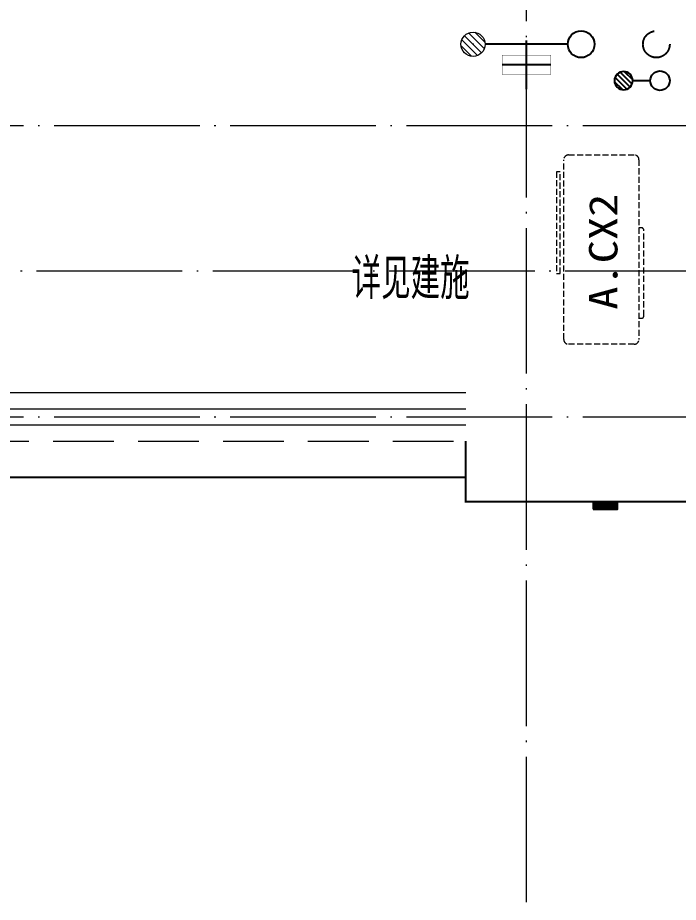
# Model space of a CAD drawing. Extents: x 27938 to 983267, y -209821 to 1628073.
# Drawn here: x 701321 to 704042, y 594449 to 598093 of the extents above; entities that cross this region are included whole.
import ezdxf

# ---------------------------------------------------------------- set-up
doc = ezdxf.new("R2010")
doc.units = 0
doc.header["$LTSCALE"] = 1000
doc.header["$MEASUREMENT"] = 0
doc.linetypes.add('DASH', pattern=[0.35, 0.25, -0.1])
doc.linetypes.add('DOTE', pattern=[2.42, 2, -0.2, 0.02, -0.2])
for name, color, linetype, lineweight in [('DOTE', 19, 'DOTE', 9), ('LVTRY', 1, 'Continuous', 13), ('平面-栏杆', 135, 'Continuous', 15), ('平面-看线', 45, 'Continuous', 15), ('平面-空调室内机', 176, 'Continuous', 9), ('平面-空调预留孔', 173, 'Continuous', 15), ('空调', 76, 'Continuous', 13)]:
    doc.layers.add(name, color=color, linetype=linetype, lineweight=lineweight)
for name, color, linetype in [('EQUIP_地漏', 7, 'Continuous'), ('PUB_TEXT', 4, 'Continuous'), ('VPIPE-凝结', 150, 'Continuous'), ('VPIPE-废水', 31, 'Continuous'), ('VPIPE-雨水', 4, 'DASH'), ('机电标识类', 1, 'Continuous'), ('看线', 251, 'Continuous'), ('立面', 73, 'Continuous'), ('铝合金', 144, 'Continuous')]:
    doc.layers.add(name, color=color, linetype=linetype)
doc.styles.add('_TCH_AXIS', font='COMPLEX', dxfattribs={"bigfont": 'GBCBIG'})
doc.styles.add('黑体', font='')
doc.styles.get('黑体').set_extended_font_data('SimHei')

# ---------------------------------------------------------------- blocks, each defined once
blk = doc.blocks.new('dongkong')
blk.add_wipeout([(-603756, 210771), (-603756, 210570.8), (-603836, 210570.8), (-603836, 210771)])
at = {"layer": '机电标识类', "color": 250, "linetype": 'DASH', "ltscale": 400}
for p, q in [((-603796, 210771), (-603796, 210570.8)), ((-603896, 210670.7), (-603696, 210670.7))]:
    blk.add_line(p, q, dxfattribs=at)
at = {"layer": '空调', "color": 6, "linetype": 'DASH', "const_width": 2}
blk.add_lwpolyline([(-603756, 210771), (-603756, 210570.8), (-603836, 210570.8), (-603836, 210771)], close=True, dxfattribs=at)
blk = doc.blocks.new('$lvtry$00000171')
for p, q in [((-74.2, 10.6), (-10.6, 74.2)), ((-69.8, -27.4), (27.4, 69.8)), ((-53, -53), (53, 53)), ((-27.4, -69.8), (69.8, 27.4)), ((10.6, -74.2), (74.2, -10.6))]:
    blk.add_line(p, q)
blk.add_circle((0, 0), 75)
blk.add_point((0, 0))
blk = doc.blocks.new('$TwtSys$00000141')
at = {"color": 1}
for p, q in [((-47.1, 3.8), (-5, 45.9)), ((-47.1, 3.8), (-5, 45.9)), ((-43.6, -17.5), (17.5, 43.6)), ((-43.6, -17.5), (17.5, 43.6)), ((-33.2, -33.2), (33.2, 33.2)), ((-33.2, -33.2), (33.2, 33.2)), ((-16.2, -43.5), (43.8, 16.4)), ((-16.2, -43.5), (43.8, 16.4)), ((5.7, -46.1), (46.1, -5.7)), ((5.7, -46.1), (46.1, -5.7))]:
    blk.add_line(p, q, dxfattribs=at)
blk.add_circle((0, 0), 47, dxfattribs=at)
blk.add_circle((0, 0), 47, dxfattribs=at)
blk = doc.blocks.new('ferre')
at = {"layer": '平面-空调预留孔', "linetype": 'DASH', "ltscale": 0.1}
for p, q in [((93392.7, 115403.5), (93392.7, 115393.5)), ((93402.7, 115383.5), (93755.6, 115383.5)), ((93765.6, 115393.5), (93765.6, 115403.5))]:
    blk.add_line(p, q, dxfattribs=at)
blk.add_lwpolyline([(94045.9, 115403.5), (93305.9, 115403.5, -0.414214), (93285.9, 115423.5), (93285.9, 115693.5, -0.414214), (93305.9, 115713.5), (94045.9, 115713.5, -0.414214), (94065.9, 115693.5), (94065.9, 115423.5, -0.414214)], format="xyb", close=True, dxfattribs=at)
blk.add_lwpolyline([(93996.7, 115742.6), (93576.8, 115742.6), (93576.8, 115727.5), (93996.7, 115727.5)], close=True, dxfattribs=at)
for centre, start, end in [((93402.7, 115393.5), 180, 270), ((93755.6, 115393.5), 270, 0)]:
    blk.add_arc(centre, 10, start, end, dxfattribs=at)
at = {"layer": '平面-空调预留孔', "color": 251, "linetype": 'DASH', "ltscale": 0.1, "true_color": 0x636466, "style": '黑体', "width": 1.2}
blk.add_text('A.CX2', height=117.05, dxfattribs=at).set_placement((93428.3, 115492.1))
blk = doc.blocks.new('fergve')
at = {"layer": '平面-空调预留孔', "linetype": 'DASH', "ltscale": 0.1}
blk.add_blockref('ferre', (25670, -60415.8), dxfattribs=at)
blk = doc.blocks.new('HFTHFFGHFH')
at = {"layer": 'DOTE', "linetype": 'DOTE', "ltscale": 0.3}
for p, q in [((557316.6, 594448.8), (557316.6, 602648.8)), ((534316.6, 597648.8), (587116.6, 597648.8)), ((587116.6, 597048.8), (534316.6, 597048.8)), ((534316.6, 596448.8), (587116.6, 596448.8))]:
    blk.add_line(p, q, dxfattribs=at)

msp = doc.modelspace()

# ---------------------------------------------------------------- hatches: boundary and pattern name
at = {"layer": '立面'}
h = msp.add_hatch(dxfattribs=at)
h.set_pattern_fill('ANSI31', color=251, scale=2)
h.set_pattern_definition([(45, (-184533.746, -199496.651), (-2.24506403, 2.24506403), [])])
h.paths.add_polyline_path([(703691.5, 596068.8), (703791.5, 596068.8), (703791.5, 596098.8), (703691.5, 596098.8)])

# ---------------------------------------------------------------- linework, layer by layer
at = {"color": 30, "const_width": 8}
msp.add_lwpolyline([(704316.6, 596348.8), (704316.6, 596048.8), (704216.6, 596048.8), (704216.6, 596098.8), (703166.6, 596098.8), (703166.6, 596348.8)], dxfattribs=at)
at = {"layer": 'VPIPE-凝结', "ltscale": 0.1}
msp.add_lwpolyline([(703854.2, 597833.8), (703926.6, 597833.8)], dxfattribs=at)
msp.add_circle((703966.6, 597833.8), 40, dxfattribs=at)
at = {"layer": 'VPIPE-废水'}
msp.add_circle((703641.6, 597983.8), 55, dxfattribs=at)
at = {"layer": 'VPIPE-雨水'}
msp.add_circle((703951.6, 597983.8), 55, dxfattribs=at)
at = {"layer": '平面-栏杆'}
for points in [[(698666.6, 596482.1), (703166.6, 596482.1)], [(698666.6, 596415.5), (703166.6, 596415.5)]]:
    msp.add_lwpolyline(points, dxfattribs=at)
at = {"layer": '平面-看线'}
msp.add_lwpolyline([(698666.6, 596548.8), (703166.6, 596548.8)], dxfattribs=at)
at = {"layer": '平面-看线', "linetype": 'DASH'}
msp.add_lwpolyline([(698666.6, 596348.8), (703166.6, 596348.8)], dxfattribs=at)
at = {"layer": '看线', "color": 202, "ltscale": 0.5}
msp.add_lwpolyline([(703166.6, 596198.8), (698666.6, 596198.8)], dxfattribs=at)
at = {"layer": '立面', "color": 251}
msp.add_lwpolyline([(703691.5, 596068.8), (703791.5, 596068.8), (703791.5, 596098.8), (703691.5, 596098.8)], close=True, dxfattribs=at)
at = {"layer": '铝合金', "color": 6}
msp.add_lwpolyline([(703691.5, 596068.8), (703791.5, 596068.8), (703791.5, 596098.8), (703691.5, 596098.8)], close=True, dxfattribs=at)

# ---------------------------------------------------------------- block references
at = {"rotation": 90}
msp.add_blockref('fergve', (758867.7, 477792), dxfattribs=at)
at = {"layer": 'EQUIP_地漏', "xscale": 0.8, "yscale": -0.8, "zscale": 0.8, "rotation": 180}
msp.add_blockref('$TwtSys$00000141', (703816.6, 597833.8), dxfattribs=at)
at = {"layer": 'LVTRY', "xscale": 0.6666666667107825, "yscale": 0.6666666667107825, "rotation": 269.9999999939778}
msp.add_blockref('$lvtry$00000171', (703196.6, 597983.8), dxfattribs=at)
at = {"layer": '平面-空调室内机', "ltscale": 0.3, "xscale": -1, "rotation": 270}
msp.add_blockref('dongkong', (492745.9, 1201694.9), dxfattribs=at)

# ---------------------------------------------------------------- texts
at = {"layer": 'PUB_TEXT', "style": '_TCH_AXIS'}
msp.add_text('详见建施', height=168.79, dxfattribs=at).set_placement((702696.3, 596933.5))

# ---------------------------------------------------------------- next in the draw order: linework, layer by layer
at = {"layer": 'VPIPE-凝结', "ltscale": 0.1}
msp.add_line((703586.6, 597983.8), (703246.6, 597983.8), dxfattribs=at)

# ---------------------------------------------------------------- next in the draw order: block references
msp.add_blockref('HFTHFFGHFH', (146100, 0))

doc.saveas('drawing.dxf')
